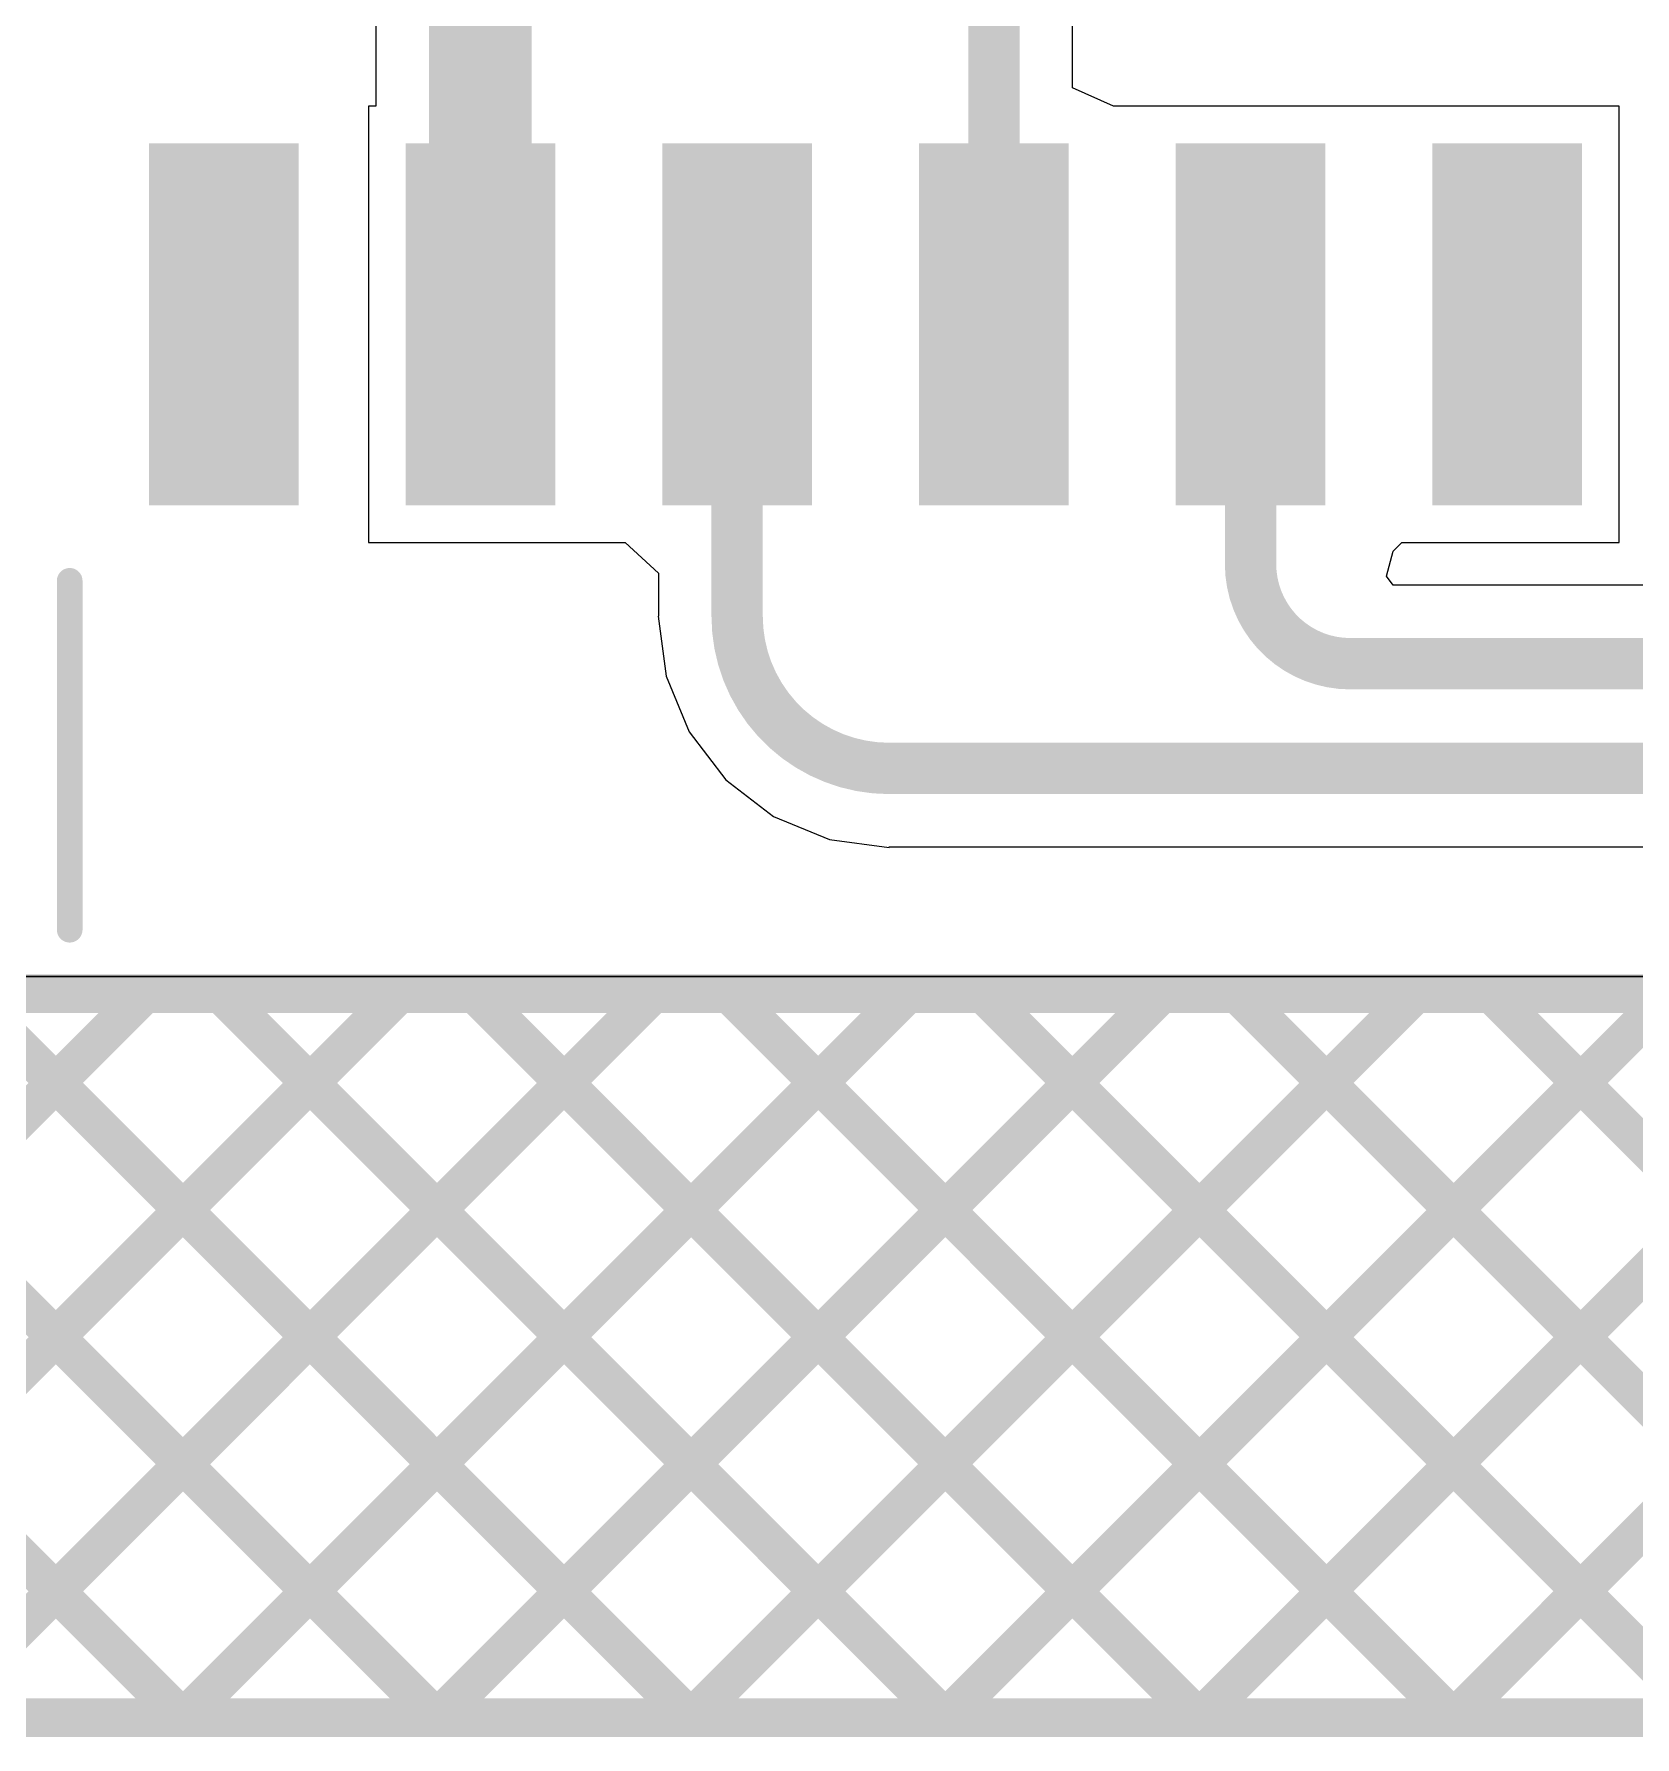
# Model space of a CAD drawing. Header units: inches. Extents: x -0.1 to 10.2, y 0 to 6.5.
# Drawn here: x 0.7329 to 1.0447, y 2.8302 to 3.1619 of the extents above; entities that cross this region are included whole.
import ezdxf

# ---------------------------------------------------------------- set-up
doc = ezdxf.new("R2010")
doc.units = ezdxf.units.IN
doc.header["$MEASUREMENT"] = 0
for name, color, linetype in [('Bottom Layer', 5, 'Continuous'), ('Bottom Overlay', 54, 'Continuous'), ('Top Layer', 1, 'Continuous'), ('Top Overlay', 2, 'Continuous'), ('Top Paste', 8, 'Continuous'), ('Top Solder', 216, 'Continuous')]:
    doc.layers.add(name, color=color, linetype=linetype)

# ---------------------------------------------------------------- blocks, each defined once
blk = doc.blocks.new('SOIC_16_300____14')
at = {"layer": 'Top Layer'}
for points in [[(-0.22441, 0.08681), (-0.15945, 0.08681), (-0.15945, 0.06319), (-0.22441, 0.06319)], [(-0.22441, 0.03681), (-0.15945, 0.03681), (-0.15945, 0.01319), (-0.22441, 0.01319)], [(-0.22441, -0.01319), (-0.15945, -0.01319), (-0.15945, -0.03681), (-0.22441, -0.03681)], [(-0.22441, -0.06319), (-0.15945, -0.06319), (-0.15945, -0.08681), (-0.22441, -0.08681)], [(-0.22441, -0.11319), (-0.15945, -0.11319), (-0.15945, -0.13681), (-0.22441, -0.13681)], [(-0.22441, -0.16319), (-0.15945, -0.16319), (-0.15945, -0.18681), (-0.22441, -0.18681)]]:
    blk.add_hatch(color=1, dxfattribs=at).paths.add_polyline_path(points)
at = {"layer": 'Top Paste'}
for points in [[(-0.22441, 0.08681), (-0.15945, 0.08681), (-0.15945, 0.06319), (-0.22441, 0.06319)], [(-0.22441, 0.03681), (-0.15945, 0.03681), (-0.15945, 0.01319), (-0.22441, 0.01319)], [(-0.22441, -0.01319), (-0.15945, -0.01319), (-0.15945, -0.03681), (-0.22441, -0.03681)], [(-0.22441, -0.06319), (-0.15945, -0.06319), (-0.15945, -0.08681), (-0.22441, -0.08681)], [(-0.22441, -0.11319), (-0.15945, -0.11319), (-0.15945, -0.13681), (-0.22441, -0.13681)], [(-0.22441, -0.16319), (-0.15945, -0.16319), (-0.15945, -0.18681), (-0.22441, -0.18681)]]:
    blk.add_hatch(color=8, dxfattribs=at).paths.add_polyline_path(points)
at = {"layer": 'Top Solder'}
for points in [[(-0.22717, 0.08957), (-0.15669, 0.08957), (-0.15669, 0.06043), (-0.22717, 0.06043)], [(-0.22717, 0.03957), (-0.15669, 0.03957), (-0.15669, 0.01043), (-0.22717, 0.01043)], [(-0.22717, -0.01043), (-0.15669, -0.01043), (-0.15669, -0.03957), (-0.22717, -0.03957)], [(-0.22717, -0.06043), (-0.15669, -0.06043), (-0.15669, -0.08957), (-0.22717, -0.08957)], [(-0.22717, -0.11043), (-0.15669, -0.11043), (-0.15669, -0.13957), (-0.22717, -0.13957)], [(-0.22717, -0.16043), (-0.15669, -0.16043), (-0.15669, -0.18957), (-0.22717, -0.18957)]]:
    blk.add_hatch(color=216, dxfattribs=at).paths.add_polyline_path(points)

msp = doc.modelspace()

# ---------------------------------------------------------------- linework, layer by layer
at = {"layer": 'Bottom Layer'}
msp.add_line((4.54592, 2.97828), (0.01529, 2.97828), dxfattribs=at)
at = {"layer": 'Bottom Overlay'}
for points in [[(0.02014, 2.975, 0.0075, 0.0075, 0), (4.53992, 2.975, 0.0075, 0.0075, 0)], [(0.62079, 2.975, 0.0075, 0.0075, 0), (0.76179, 2.834, 0.0075, 0.0075, 0)], [(0.65315, 2.87358, 0.0075, 0.0075, 0), (0.75457, 2.975, 0.0075, 0.0075, 0)], [(0.66307, 2.834, 0.0075, 0.0075, 0), (0.80407, 2.975, 0.0075, 0.0075, 0)], [(0.67029, 2.975, 0.0075, 0.0075, 0), (0.81129, 2.834, 0.0075, 0.0075, 0)], [(0.71257, 2.834, 0.0075, 0.0075, 0), (0.85357, 2.975, 0.0075, 0.0075, 0)], [(0.71978, 2.975, 0.0075, 0.0075, 0), (0.86078, 2.834, 0.0075, 0.0075, 0)], [(0.76206, 2.834, 0.0075, 0.0075, 0), (0.90306, 2.975, 0.0075, 0.0075, 0)], [(0.76928, 2.975, 0.0075, 0.0075, 0), (0.91028, 2.834, 0.0075, 0.0075, 0)], [(0.81156, 2.834, 0.0075, 0.0075, 0), (0.95256, 2.975, 0.0075, 0.0075, 0)], [(0.81878, 2.975, 0.0075, 0.0075, 0), (0.95978, 2.834, 0.0075, 0.0075, 0)], [(0.86106, 2.834, 0.0075, 0.0075, 0), (1.00206, 2.975, 0.0075, 0.0075, 0)], [(0.86828, 2.975, 0.0075, 0.0075, 0), (1.00928, 2.834, 0.0075, 0.0075, 0)], [(0.91056, 2.834, 0.0075, 0.0075, 0), (1.05156, 2.975, 0.0075, 0.0075, 0)], [(0.91777, 2.975, 0.0075, 0.0075, 0), (1.05877, 2.834, 0.0075, 0.0075, 0)], [(0.96005, 2.834, 0.0075, 0.0075, 0), (1.10105, 2.975, 0.0075, 0.0075, 0)], [(0.96727, 2.975, 0.0075, 0.0075, 0), (1.10827, 2.834, 0.0075, 0.0075, 0)], [(1.00955, 2.834, 0.0075, 0.0075, 0), (1.15055, 2.975, 0.0075, 0.0075, 0)], [(1.01677, 2.975, 0.0075, 0.0075, 0), (1.15777, 2.834, 0.0075, 0.0075, 0)], [(0.65315, 2.834, 0.0075, 0.0075, 0), (1.2368, 2.834, 0.0075, 0.0075, 0)]]:
    msp.add_lwpolyline(points, format="xyseb", dxfattribs=at)
for points in [[(0.7527, 2.975, 0.00375, 0.00375, 1), (0.75645, 2.975, 0.00375, 0.00375, 1)], [(0.76741, 2.975, 0.00375, 0.00375, 1), (0.77116, 2.975, 0.00375, 0.00375, 1)], [(0.80219, 2.975, 0.00375, 0.00375, 1), (0.80594, 2.975, 0.00375, 0.00375, 1)], [(0.8169, 2.975, 0.00375, 0.00375, 1), (0.82065, 2.975, 0.00375, 0.00375, 1)], [(0.85169, 2.975, 0.00375, 0.00375, 1), (0.85544, 2.975, 0.00375, 0.00375, 1)], [(0.8664, 2.975, 0.00375, 0.00375, 1), (0.87015, 2.975, 0.00375, 0.00375, 1)], [(0.90119, 2.975, 0.00375, 0.00375, 1), (0.90494, 2.975, 0.00375, 0.00375, 1)], [(0.9159, 2.975, 0.00375, 0.00375, 1), (0.91965, 2.975, 0.00375, 0.00375, 1)], [(0.95069, 2.975, 0.00375, 0.00375, 1), (0.95444, 2.975, 0.00375, 0.00375, 1)], [(0.9654, 2.975, 0.00375, 0.00375, 1), (0.96915, 2.975, 0.00375, 0.00375, 1)], [(1.00018, 2.975, 0.00375, 0.00375, 1), (1.00393, 2.975, 0.00375, 0.00375, 1)], [(1.01489, 2.975, 0.00375, 0.00375, 1), (1.01864, 2.975, 0.00375, 0.00375, 1)], [(0.75991, 2.834, 0.00375, 0.00375, 1), (0.76366, 2.834, 0.00375, 0.00375, 1)], [(0.76019, 2.834, 0.00375, 0.00375, 1), (0.76394, 2.834, 0.00375, 0.00375, 1)], [(0.80941, 2.834, 0.00375, 0.00375, 1), (0.81316, 2.834, 0.00375, 0.00375, 1)], [(0.80969, 2.834, 0.00375, 0.00375, 1), (0.81344, 2.834, 0.00375, 0.00375, 1)], [(0.85891, 2.834, 0.00375, 0.00375, 1), (0.86266, 2.834, 0.00375, 0.00375, 1)], [(0.85918, 2.834, 0.00375, 0.00375, 1), (0.86293, 2.834, 0.00375, 0.00375, 1)], [(0.90841, 2.834, 0.00375, 0.00375, 1), (0.91216, 2.834, 0.00375, 0.00375, 1)], [(0.90868, 2.834, 0.00375, 0.00375, 1), (0.91243, 2.834, 0.00375, 0.00375, 1)], [(0.9579, 2.834, 0.00375, 0.00375, 1), (0.96165, 2.834, 0.00375, 0.00375, 1)], [(0.95818, 2.834, 0.00375, 0.00375, 1), (0.96193, 2.834, 0.00375, 0.00375, 1)], [(1.0074, 2.834, 0.00375, 0.00375, 1), (1.01115, 2.834, 0.00375, 0.00375, 1)], [(1.00768, 2.834, 0.00375, 0.00375, 1), (1.01143, 2.834, 0.00375, 0.00375, 1)]]:
    msp.add_lwpolyline(points, format="xyseb", close=True, dxfattribs=at)
at = {"layer": 'Top Layer'}
for p, q in [((0.93518, 3.15138), (0.93518, 3.20809)), ((0.79949, 3.18116), (0.79949, 3.1478)), ((0.94318, 3.1478), (0.93518, 3.15138)), ((0.79949, 3.1478), (0.79807, 3.1478)), ((0.79807, 3.1478), (0.79807, 3.06283)), ((0.94807, 3.1478), (0.94318, 3.1478)), ((0.99007, 3.1478), (0.94807, 3.1478)), ((0.94807, 3.1478), (0.94807, 3.1478)), ((0.99169, 3.1478), (0.99007, 3.1478)), ((0.99807, 3.1478), (0.99169, 3.1478)), ((0.99969, 3.1478), (0.99807, 3.1478)), ((1.04169, 3.1478), (0.99969, 3.1478)), ((1.04169, 3.06283), (1.04169, 3.1478)), ((0.79807, 3.06283), (0.84007, 3.06283)), ((0.84007, 3.06283), (0.84169, 3.06283)), ((0.84169, 3.06283), (0.84807, 3.06283)), ((0.84807, 3.06283), (0.85459, 3.05686)), ((0.99633, 3.05629), (0.99763, 3.0612)), ((0.99763, 3.0612), (0.99935, 3.06283)), ((0.99935, 3.06283), (1.04169, 3.06283)), ((0.85459, 3.05686), (0.85459, 3.04848)), ((0.99764, 3.05455), (0.99633, 3.05629)), ((1.61691, 3.05455), (0.99764, 3.05455)), ((0.85459, 3.04848), (0.8545, 3.04848)), ((0.8545, 3.04848), (0.85603, 3.03683)), ((0.85603, 3.03683), (0.86052, 3.02598)), ((0.86052, 3.02598), (0.86768, 3.01666)), ((0.86768, 3.01666), (0.87699, 3.00951)), ((0.87699, 3.00951), (0.88785, 3.00501)), ((0.88785, 3.00501), (0.89949, 3.00348)), ((0.89949, 3.00348), (0.89949, 3.00357)), ((0.89949, 3.00357), (1.631, 3.00357)), ((4.54592, 2.97836), (0.1492, 2.97836))]:
    msp.add_line(p, q, dxfattribs=at)
for points in [[(0.81988, 3.10139, 0.02, 0.02, 0), (0.81988, 3.2061, 0.02, 0.02, 0)], [(0.91988, 3.10531, 0.01, 0.01, 0), (0.91988, 3.2088, 0.01, 0.01, 0)], [(0.86988, 3.04848, 0.01, 0.01, 0), (0.86988, 3.10139, 0.01, 0.01, 0)], [(0.96988, 3.05866, 0.01, 0.01, 0), (0.96988, 3.10139, 0.01, 0.01, 0)], [(0.98929, 3.03925, 0.01, 0.01, -0.414214), (0.96988, 3.05866, 0.01, 0.01, 0)], [(0.89949, 3.01886, 0.01, 0.01, -0.414214), (0.86988, 3.04848, 0.01, 0.01, 0)], [(0.98929, 3.03925, 0.01, 0.01, 0), (1.61691, 3.03925, 0.01, 0.01, 0)], [(0.89949, 3.01886, 0.01, 0.01, 0), (1.631, 3.01886, 0.01, 0.01, 0)]]:
    msp.add_lwpolyline(points, format="xyseb", dxfattribs=at)
for points in [[(0.81488, 3.10139, 0.01, 0.01, 1), (0.82488, 3.10139, 0.01, 0.01, 1)], [(0.91738, 3.10531, 0.005, 0.005, 1), (0.92238, 3.10531, 0.005, 0.005, 1)], [(0.86738, 3.10139, 0.005, 0.005, 1), (0.87238, 3.10139, 0.005, 0.005, 1)], [(0.96738, 3.10139, 0.005, 0.005, 1), (0.97238, 3.10139, 0.005, 0.005, 1)], [(0.96738, 3.05866, 0.005, 0.005, 1), (0.97238, 3.05866, 0.005, 0.005, 1)], [(0.96738, 3.05866, 0.005, 0.005, 1), (0.97238, 3.05866, 0.005, 0.005, 1)], [(0.86738, 3.04848, 0.005, 0.005, 1), (0.87238, 3.04848, 0.005, 0.005, 1)], [(0.86738, 3.04848, 0.005, 0.005, 1), (0.87238, 3.04848, 0.005, 0.005, 1)], [(0.98679, 3.03925, 0.005, 0.005, 1), (0.99179, 3.03925, 0.005, 0.005, 1)], [(0.98679, 3.03925, 0.005, 0.005, 1), (0.99179, 3.03925, 0.005, 0.005, 1)], [(0.89699, 3.01886, 0.005, 0.005, 1), (0.90199, 3.01886, 0.005, 0.005, 1)], [(0.89699, 3.01886, 0.005, 0.005, 1), (0.90199, 3.01886, 0.005, 0.005, 1)]]:
    msp.add_lwpolyline(points, format="xyseb", close=True, dxfattribs=at)
at = {"layer": 'Top Overlay'}
for points in [[(0.73988, 2.98745, 0.005, 0.005, 0), (0.73988, 3.05539, 0.005, 0.005, 0)], [(0.139, 2.975, 0.0075, 0.0075, 0), (4.54592, 2.975, 0.0075, 0.0075, 0)], [(0.61357, 2.834, 0.0075, 0.0075, 0), (0.75457, 2.975, 0.0075, 0.0075, 0)], [(0.62079, 2.975, 0.0075, 0.0075, 0), (0.76179, 2.834, 0.0075, 0.0075, 0)], [(0.66307, 2.834, 0.0075, 0.0075, 0), (0.80407, 2.975, 0.0075, 0.0075, 0)], [(0.67029, 2.975, 0.0075, 0.0075, 0), (0.81129, 2.834, 0.0075, 0.0075, 0)], [(0.71257, 2.834, 0.0075, 0.0075, 0), (0.85357, 2.975, 0.0075, 0.0075, 0)], [(0.71978, 2.975, 0.0075, 0.0075, 0), (0.86078, 2.834, 0.0075, 0.0075, 0)], [(0.76206, 2.834, 0.0075, 0.0075, 0), (0.90306, 2.975, 0.0075, 0.0075, 0)], [(0.76928, 2.975, 0.0075, 0.0075, 0), (0.91028, 2.834, 0.0075, 0.0075, 0)], [(0.81156, 2.834, 0.0075, 0.0075, 0), (0.95256, 2.975, 0.0075, 0.0075, 0)], [(0.81878, 2.975, 0.0075, 0.0075, 0), (0.95978, 2.834, 0.0075, 0.0075, 0)], [(0.86106, 2.834, 0.0075, 0.0075, 0), (1.00206, 2.975, 0.0075, 0.0075, 0)], [(0.86828, 2.975, 0.0075, 0.0075, 0), (1.00928, 2.834, 0.0075, 0.0075, 0)], [(0.91056, 2.834, 0.0075, 0.0075, 0), (1.05156, 2.975, 0.0075, 0.0075, 0)], [(0.91777, 2.975, 0.0075, 0.0075, 0), (1.05877, 2.834, 0.0075, 0.0075, 0)], [(0.96005, 2.834, 0.0075, 0.0075, 0), (1.10105, 2.975, 0.0075, 0.0075, 0)], [(0.96727, 2.975, 0.0075, 0.0075, 0), (1.10827, 2.834, 0.0075, 0.0075, 0)], [(1.00955, 2.834, 0.0075, 0.0075, 0), (1.15055, 2.975, 0.0075, 0.0075, 0)], [(1.01677, 2.975, 0.0075, 0.0075, 0), (1.15777, 2.834, 0.0075, 0.0075, 0)], [(0.255, 2.834, 0.0075, 0.0075, 0), (4.42345, 2.834, 0.0075, 0.0075, 0)]]:
    msp.add_lwpolyline(points, format="xyseb", dxfattribs=at)
for points in [[(0.73863, 3.05539, 0.0025, 0.0025, 1), (0.74113, 3.05539, 0.0025, 0.0025, 1)], [(0.73863, 2.98745, 0.0025, 0.0025, 1), (0.74113, 2.98745, 0.0025, 0.0025, 1)], [(0.7527, 2.975, 0.00375, 0.00375, 1), (0.75645, 2.975, 0.00375, 0.00375, 1)], [(0.76741, 2.975, 0.00375, 0.00375, 1), (0.77116, 2.975, 0.00375, 0.00375, 1)], [(0.80219, 2.975, 0.00375, 0.00375, 1), (0.80594, 2.975, 0.00375, 0.00375, 1)], [(0.8169, 2.975, 0.00375, 0.00375, 1), (0.82065, 2.975, 0.00375, 0.00375, 1)], [(0.85169, 2.975, 0.00375, 0.00375, 1), (0.85544, 2.975, 0.00375, 0.00375, 1)], [(0.8664, 2.975, 0.00375, 0.00375, 1), (0.87015, 2.975, 0.00375, 0.00375, 1)], [(0.90119, 2.975, 0.00375, 0.00375, 1), (0.90494, 2.975, 0.00375, 0.00375, 1)], [(0.9159, 2.975, 0.00375, 0.00375, 1), (0.91965, 2.975, 0.00375, 0.00375, 1)], [(0.95069, 2.975, 0.00375, 0.00375, 1), (0.95444, 2.975, 0.00375, 0.00375, 1)], [(0.9654, 2.975, 0.00375, 0.00375, 1), (0.96915, 2.975, 0.00375, 0.00375, 1)], [(1.00018, 2.975, 0.00375, 0.00375, 1), (1.00393, 2.975, 0.00375, 0.00375, 1)], [(1.01489, 2.975, 0.00375, 0.00375, 1), (1.01864, 2.975, 0.00375, 0.00375, 1)], [(0.75991, 2.834, 0.00375, 0.00375, 1), (0.76366, 2.834, 0.00375, 0.00375, 1)], [(0.76019, 2.834, 0.00375, 0.00375, 1), (0.76394, 2.834, 0.00375, 0.00375, 1)], [(0.80941, 2.834, 0.00375, 0.00375, 1), (0.81316, 2.834, 0.00375, 0.00375, 1)], [(0.80969, 2.834, 0.00375, 0.00375, 1), (0.81344, 2.834, 0.00375, 0.00375, 1)], [(0.85891, 2.834, 0.00375, 0.00375, 1), (0.86266, 2.834, 0.00375, 0.00375, 1)], [(0.85918, 2.834, 0.00375, 0.00375, 1), (0.86293, 2.834, 0.00375, 0.00375, 1)], [(0.90841, 2.834, 0.00375, 0.00375, 1), (0.91216, 2.834, 0.00375, 0.00375, 1)], [(0.90868, 2.834, 0.00375, 0.00375, 1), (0.91243, 2.834, 0.00375, 0.00375, 1)], [(0.9579, 2.834, 0.00375, 0.00375, 1), (0.96165, 2.834, 0.00375, 0.00375, 1)], [(0.95818, 2.834, 0.00375, 0.00375, 1), (0.96193, 2.834, 0.00375, 0.00375, 1)], [(1.0074, 2.834, 0.00375, 0.00375, 1), (1.01115, 2.834, 0.00375, 0.00375, 1)], [(1.00768, 2.834, 0.00375, 0.00375, 1), (1.01143, 2.834, 0.00375, 0.00375, 1)]]:
    msp.add_lwpolyline(points, format="xyseb", close=True, dxfattribs=at)

# ---------------------------------------------------------------- block references
at = {"rotation": 270}
msp.add_blockref('SOIC_16_300____14', (0.94488, 2.91339), dxfattribs=at)

doc.saveas('drawing.dxf')
